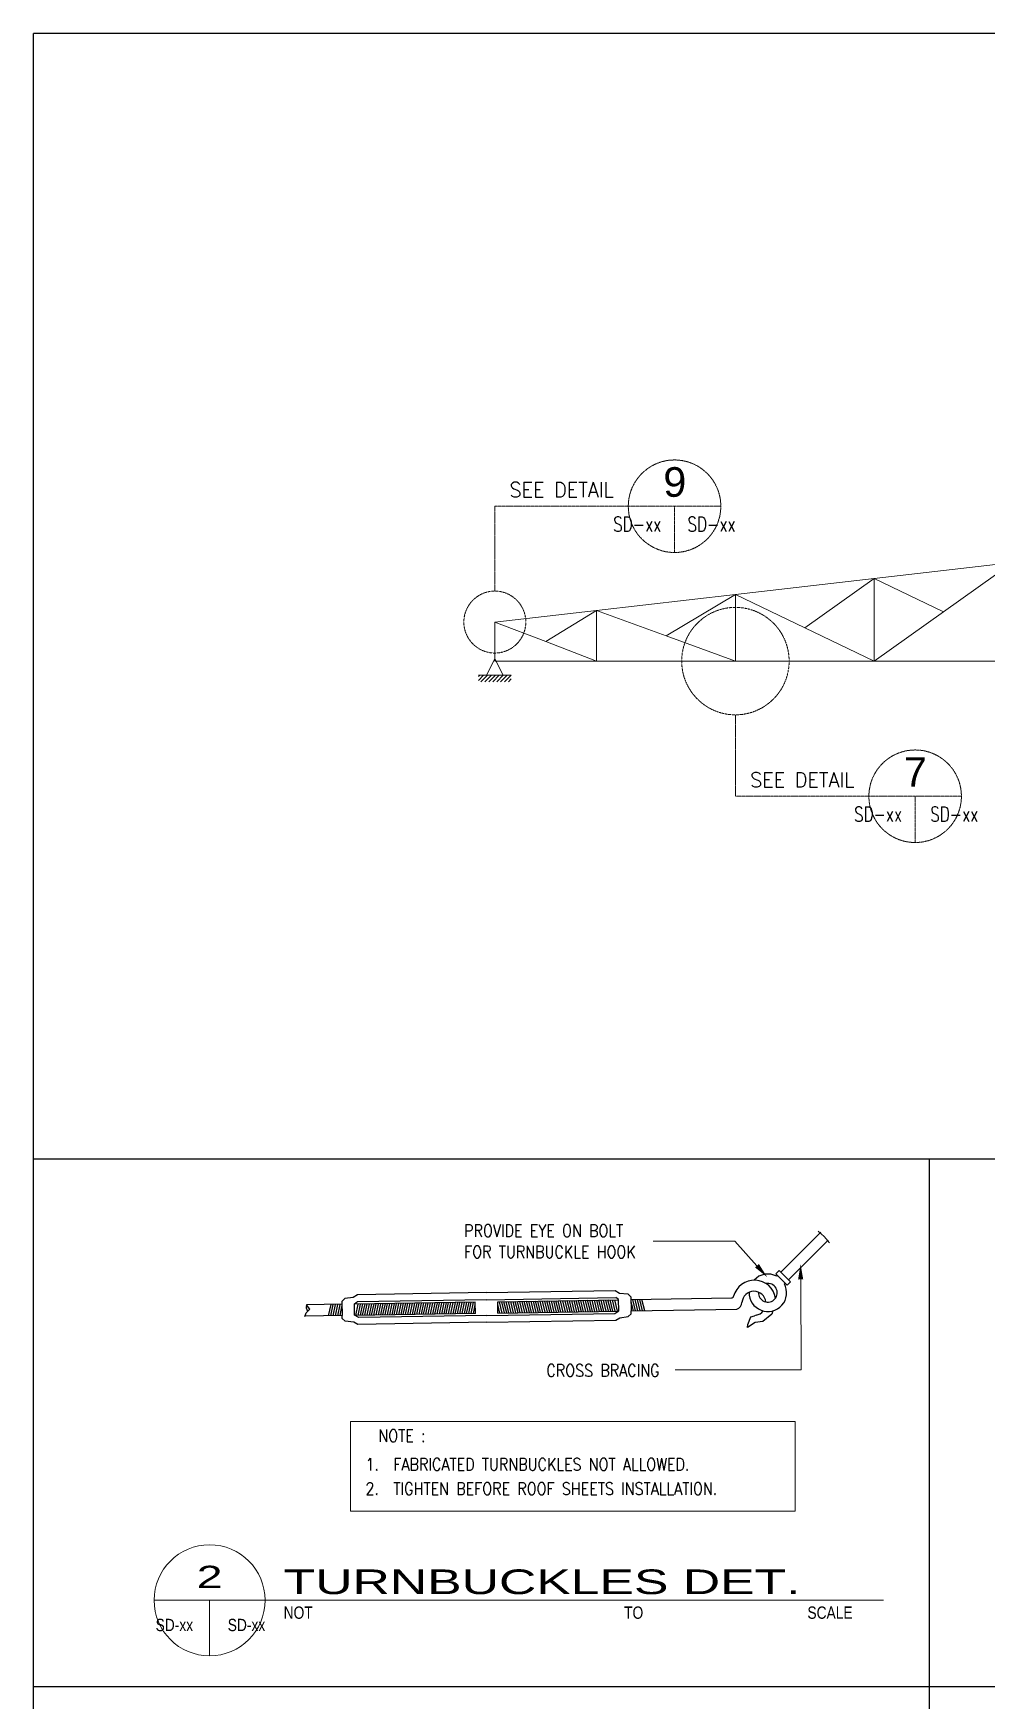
# Model space of a CAD drawing. Header units: millimetres. Extents: x -14320 to 437400, y -59080 to 73710.
# Drawn here: x -14320 to -2726, y -34225 to -13951 of the extents above; entities that cross this region are included whole.
import ezdxf
from ezdxf.enums import TextEntityAlignment as Align

# ---------------------------------------------------------------- set-up
doc = ezdxf.new("R2010")
doc.units = ezdxf.units.MM
doc.header["$LTSCALE"] = 10
doc.header["$MEASUREMENT"] = 0
doc.linetypes.add('HIDDEN', pattern=[0.375, 0.25, -0.125])
doc.linetypes.add('PHANTOM2', pattern=[1.25, 0.625, -0.125, 0.125, -0.125, 0.125, -0.125])
doc.layers.add('8', color=8, linetype='Continuous')
doc.layers.add('ANG', color=5, linetype='Continuous')
for name, color, linetype, lineweight in [('GRID', 9, 'Continuous', 5), ('HATCH', 8, 'Continuous', 5), ('S-Anno-Symb', 143, 'PHANTOM2', 13), ('S-DETL-LW35', 3, 'Continuous', 9), ('TEXT', 2, 'Continuous', 20)]:
    doc.layers.add(name, color=color, linetype=linetype, lineweight=lineweight)
doc.styles.add('1', font='simplex.shx', dxfattribs={"width": 0.85, "height": 40})
doc.styles.add('2', font='simplex.shx', dxfattribs={"width": 0.95, "height": 40})
doc.styles.add('SHEETNAME', font='simplex.shx', dxfattribs={"width": 0.75, "height": 200})
doc.styles.add('TITLE1', font='HELV.shx', dxfattribs={"height": 500})
doc.styles.add('TITLE2', font='HELV.shx', dxfattribs={"height": 400})

# ---------------------------------------------------------------- blocks, each defined once
blk = doc.blocks.new('A$C6A696F9A')
at = {"layer": 'TEXT', "linetype": 'Continuous'}
h = blk.add_hatch(dxfattribs=at)
h.set_pattern_fill('_USER', color=1, scale=30, angle=45, style=0, pattern_type=0)
h.set_pattern_definition([(45, (-9801.517, -149.584), (-21.2132, 21.2132), [])])
h.paths.add_polyline_path([(178, -223), (178, -152), (-178, -152), (-178, -223)])
blk.add_line((-178, -152), (178, -152), dxfattribs=at)
blk.add_lwpolyline([(89, -152), (0, 25), (-89, -152)], close=True, dxfattribs=at)
blk = doc.blocks.new('See_Det_Rt')
at = {"layer": 'S-Anno-Symb', "color": 1}
for p, q in [((-625, 0), (-2429, 0)), ((-625, 0), (625, 0)), ((0, 0), (0, -625))]:
    blk.add_line(p, q, dxfattribs=at)
blk.add_circle((0, 0), 625, dxfattribs=at)
at = {"layer": 'S-Anno-Symb', "linetype": 'Continuous', "style": '2', "width": 0.95}
blk.add_text('SEE DETAIL', height=200, dxfattribs=at).set_placement((-1526, 123), align=Align.CENTER)
at = {"layer": 'S-Anno-Symb', "color": 5, "linetype": 'Continuous', "style": 'TITLE2'}
blk.add_attdef('DRWBLK', text='', height=400, dxfattribs=at).set_placement((3, 128), align=Align.CENTER)
at = {"layer": 'S-Anno-Symb', "linetype": 'Continuous', "style": 'SHEETNAME', "width": 0.75}
for tag, p in [('REFNO', (-434, -341)), ('SHTNO', (409, -341))]:
    blk.add_attdef(tag, text='', height=200, dxfattribs=at).set_placement(p, align=Align.CENTER)

msp = doc.modelspace()

# ---------------------------------------------------------------- linework, layer by layer
at = {"color": 2, "linetype": 'Continuous'}
for p, q in [((-4743.2, -28528.5), (-5229.3, -29015.4)), ((-4655.4, -28625.1), (-5137, -29107.5)), ((-5250.6, -28994.1), (-5290.5, -29034.1)), ((-5290.5, -29034.1), (-5151.2, -29173.2)), ((-5269.2, -29055.4), (-5278.3, -29064.5)), ((-5250.6, -28994.1), (-5111.3, -29133.2)), ((-5176.9, -29147.5), (-5186.1, -29156.6)), ((-5111.3, -29133.2), (-5151.2, -29173.2)), ((-8946.6, -29379), (-10415.7, -29403)), ((-8809.6, -29349.3), (-10381, -29374.9)), ((-8811, -29263.3), (-10377, -29288.9)), ((-8944.3, -29516.5), (-8946.6, -29379)), ((-8811, -29263.3), (-7244.9, -29237.8)), ((-8809.6, -29349.3), (-7238.1, -29323.6)), ((-8671.6, -29374.5), (-7202.5, -29350.6)), ((-8669.4, -29512), (-8671.6, -29374.5)), ((-7051, -29348.1), (-5829.6, -29328.2)), ((-10564.9, -29542.9), (-11018.4, -29550.3)), ((-10567.3, -29405.5), (-10999.5, -29412.5)), ((-10728.9, -29545.6), (-10699.8, -29407.6)), ((-10701.4, -29545.2), (-10672.4, -29407.2)), ((-10673.9, -29544.7), (-10644.9, -29406.7)), ((-10646.4, -29544.3), (-10617.4, -29406.3)), ((-10618.9, -29543.8), (-10589.9, -29405.8)), ((-10590.7, -29543.4), (-10566.8, -29430)), ((-10564.7, -29556.2), (-10564.9, -29542.9)), ((-8944.3, -29516.5), (-10410.3, -29540.4)), ((-8806.4, -29541.8), (-10362.8, -29567.1)), ((-8806.4, -29541.8), (-7250.1, -29516.4)), ((-8805.1, -29623.8), (-7234.8, -29599.5)), ((-8669.4, -29512), (-7203.4, -29488.1)), ((-7048.8, -29485.6), (-5764.7, -29464.6)), ((-5632, -29652.1), (-5593.6, -29556.4)), ((-5593.6, -29556.4), (-5548.5, -29545.3)), ((-5338.6, -29527), (-5447.5, -29614.5)), ((-5326.9, -29485.5), (-5338.6, -29527)), ((-8805.1, -29623.8), (-10375.3, -29650.7)), ((-5541.8, -29627.7), (-5634.8, -29686.5)), ((-5634.8, -29686.5), (-5632, -29652.1)), ((-5447.5, -29614.5), (-5541.9, -29627.8))]:
    msp.add_line(p, q, dxfattribs=at)
at = {"color": 1, "linetype": 'Continuous'}
for p, q in [((-10095.6, -29535.3), (-10066.6, -29397.3)), ((-10068.1, -29534.8), (-10039.1, -29396.8)), ((-10040.6, -29534.4), (-10011.6, -29396.4)), ((-10013.2, -29533.9), (-9984.1, -29395.9)), ((-9985.7, -29533.5), (-9956.6, -29395.5)), ((-9958.2, -29533), (-9929.1, -29395)), ((-9930.7, -29532.6), (-9901.6, -29394.6)), ((-9903.2, -29532.1), (-9874.2, -29394.1)), ((-9875.7, -29531.7), (-9846.7, -29393.7)), ((-9848.2, -29531.2), (-9819.2, -29393.3)), ((-9820.7, -29530.8), (-9791.7, -29392.8)), ((-9793.2, -29530.3), (-9764.2, -29392.4)), ((-9765.7, -29529.9), (-9736.7, -29391.9)), ((-9738.2, -29529.4), (-9709.2, -29391.5)), ((-9710.7, -29529), (-9681.7, -29391)), ((-9683.2, -29528.6), (-9654.2, -29390.6)), ((-9655.7, -29528.1), (-9626.7, -29390.1)), ((-9628.2, -29527.7), (-9599.2, -29389.7)), ((-9600.7, -29527.2), (-9571.7, -29389.2)), ((-9573.2, -29526.8), (-9544.2, -29388.8)), ((-9545.7, -29526.3), (-9516.7, -29388.3)), ((-9518.2, -29525.9), (-9489.2, -29387.9)), ((-9490.7, -29525.4), (-9461.7, -29387.4)), ((-9463.2, -29525), (-9434.2, -29387)), ((-9435.7, -29524.5), (-9406.7, -29386.5)), ((-9408.2, -29524.1), (-9379.2, -29386.1)), ((-9380.7, -29523.6), (-9351.7, -29385.6)), ((-9353.2, -29523.2), (-9324.2, -29385.2)), ((-9325.7, -29522.7), (-9296.7, -29384.7)), ((-9298.2, -29522.3), (-9269.2, -29384.3)), ((-9270.8, -29521.8), (-9241.7, -29383.8)), ((-9243.3, -29521.4), (-9214.2, -29383.4)), ((-9215.8, -29520.9), (-9186.7, -29382.9)), ((-9188.3, -29520.5), (-9159.2, -29382.5)), ((-9160.8, -29520), (-9131.8, -29382)), ((-9133.3, -29519.6), (-9104.3, -29381.6)), ((-9105.8, -29519.1), (-9076.8, -29381.1)), ((-9078.3, -29518.7), (-9049.3, -29380.7)), ((-9050.8, -29518.2), (-9021.8, -29380.2)), ((-9023.3, -29517.8), (-8994.3, -29379.8)), ((-8995.8, -29517.3), (-8966.8, -29379.3)), ((-8618, -29511.2), (-8651.5, -29374.2)), ((-8590.5, -29510.7), (-8624, -29373.8)), ((-8563, -29510.3), (-8596.5, -29373.3)), ((-8535.5, -29509.8), (-8569, -29372.9)), ((-8508, -29509.4), (-8541.5, -29372.4)), ((-8480.5, -29508.9), (-8514, -29372)), ((-8453, -29508.5), (-8486.5, -29371.5)), ((-8425.5, -29508), (-8459, -29371.1)), ((-8398, -29507.6), (-8431.5, -29370.6)), ((-8370.5, -29507.1), (-8404, -29370.2)), ((-8343, -29506.7), (-8376.5, -29369.7)), ((-8315.5, -29506.2), (-8349, -29369.3)), ((-8288, -29505.8), (-8321.5, -29368.8)), ((-8260.5, -29505.3), (-8294, -29368.4)), ((-8233, -29504.9), (-8266.5, -29367.9)), ((-8205.5, -29504.4), (-8239, -29367.5)), ((-8178, -29504), (-8211.5, -29367)), ((-8150.5, -29503.5), (-8184, -29366.6)), ((-8123, -29503.1), (-8156.5, -29366.1)), ((-8095.5, -29502.6), (-8129, -29365.7)), ((-8068, -29502.2), (-8101.5, -29365.2)), ((-8040.5, -29501.8), (-8074, -29364.8)), ((-8013.1, -29501.3), (-8046.6, -29364.3)), ((-7985.6, -29500.9), (-8019.1, -29363.9)), ((-7958.1, -29500.4), (-7991.6, -29363.4)), ((-7930.6, -29500), (-7964.1, -29363)), ((-7903.1, -29499.5), (-7936.6, -29362.5)), ((-7875.6, -29499.1), (-7909.1, -29362.1)), ((-7848.1, -29498.6), (-7881.6, -29361.6)), ((-7820.6, -29498.2), (-7854.1, -29361.2)), ((-7793.1, -29497.7), (-7826.6, -29360.7)), ((-7765.6, -29497.3), (-7799.1, -29360.3)), ((-7738.1, -29496.8), (-7771.6, -29359.8)), ((-7710.6, -29496.4), (-7744.1, -29359.4)), ((-7683.1, -29495.9), (-7716.6, -29358.9)), ((-7655.6, -29495.5), (-7689.1, -29358.5)), ((-7628.1, -29495), (-7661.6, -29358)), ((-7600.6, -29494.6), (-7634.1, -29357.6)), ((-7573.1, -29494.1), (-7606.6, -29357.2)), ((-7545.6, -29493.7), (-7579.1, -29356.7)), ((-7518.1, -29493.2), (-7551.6, -29356.3)), ((-7490.6, -29492.8), (-7524.1, -29355.8)), ((-7463.1, -29492.3), (-7496.6, -29355.4)), ((-7435.6, -29491.9), (-7469.1, -29354.9)), ((-7408.1, -29491.4), (-7441.6, -29354.5)), ((-7380.6, -29491), (-7414.1, -29354)), ((-7353.1, -29490.5), (-7386.6, -29353.6)), ((-7325.6, -29490.1), (-7359.1, -29353.1)), ((-7298.1, -29489.6), (-7331.6, -29352.7)), ((-7270.7, -29489.2), (-7304.2, -29352.2)), ((-7243.2, -29488.7), (-7276.7, -29351.8)), ((-7215.7, -29488.3), (-7249.2, -29351.3)), ((-7023.1, -29485.2), (-7050.6, -29372.7)), ((-6994.9, -29484.7), (-7028.4, -29347.7)), ((-6967.4, -29484.2), (-7000.9, -29347.3)), ((-6939.9, -29483.8), (-6973.4, -29346.8)), ((-6912.4, -29483.3), (-6945.9, -29346.4)), ((-6884.9, -29482.9), (-6918.4, -29345.9)), ((-10398.1, -29540.2), (-10369.1, -29402.2)), ((-10370.6, -29539.8), (-10341.6, -29401.8)), ((-10343.1, -29539.3), (-10314.1, -29401.3)), ((-10315.6, -29538.9), (-10286.6, -29400.9)), ((-10288.1, -29538.4), (-10259.1, -29400.4)), ((-10260.6, -29538), (-10231.6, -29400)), ((-10233.1, -29537.5), (-10204.1, -29399.5)), ((-10205.6, -29537.1), (-10176.6, -29399.1)), ((-10178.1, -29536.6), (-10149.1, -29398.6)), ((-10150.6, -29536.2), (-10121.6, -29398.2)), ((-10123.1, -29535.7), (-10094.1, -29397.7)), ((-8968.3, -29516.9), (-8946.1, -29411.2)), ((-8645.5, -29511.6), (-8671.1, -29406.7)), ((-7048.6, -29498.8), (-7048.8, -29485.6))]:
    msp.add_line(p, q, dxfattribs=at)
at = {"color": 2, "linetype": 'Continuous'}
for points in [[(-10377, -29288.9), (-10428.8, -29321.8), (-10531.6, -29336), (-10567.7, -29371.4), (-10565, -29542.9)], [(-10362.8, -29567.1), (-10413.5, -29538.6), (-10415.8, -29399.8), (-10381, -29374.9)], [(-7250.1, -29516.4), (-7200.3, -29486.2), (-7202.6, -29347.3), (-7238.1, -29323.6)], [(-7244.9, -29237.8), (-7192.1, -29269), (-7088.9, -29279.8), (-7051.7, -29314), (-7048.7, -29485.6)], [(-11018.2, -29552.4), (-11002.8, -29507.6), (-10957.7, -29462.4), (-10999.4, -29411.8), (-11003.8, -29447.8), (-10984.6, -29486.8)], [(-10375.3, -29650.7), (-10423.9, -29622.1), (-10527.1, -29611.2), (-10564.3, -29577), (-10564.7, -29556.2)], [(-7234.8, -29599.5), (-7187.2, -29569.3), (-7084.4, -29555), (-7048.3, -29519.6), (-7048.6, -29498.8)], [(-5529, -29537.8), (-5548.5, -29545.3)]]:
    msp.add_lwpolyline(points, dxfattribs=at)
for centre, radius, start, end in [((-5550.9, -29372.6), 260.7, 9.15461, 165.54447), ((-5386.7, -29265.3), 228.1, 178.4812, 28.44836), ((-5386.7, -29265.3), 228.1, 61.65146, 137.74897), ((-5386.7, -29265.3), 114.1, 176.30808, 101.54665), ((-5830, -29300.7), 27.5, 270.93472, 345.54447), ((-5799.7, -29373.3), 97.8, 290.94939, 355.21382), ((-5556.1, -29393.7), 146.7, 6.57765, 175.21382), ((-5556.1, -29393.7), 163, 259.78066, 259.97277), ((-5556.1, -29393.7), 146.7, 280.65766, 320.73735)]:
    msp.add_arc(centre, radius, start, end, dxfattribs=at)
at = {"layer": 'ANG'}
for p, q in [((-14320.3, -55144.7), (-14320.3, -13950.6)), ((36179.7, -13950.6), (-14320.3, -13950.6)), ((-14320.3, -27635), (36179.7, -27635)), ((-3420.3, -55144.7), (-3420.3, -27635)), ((-14320.3, -34052.2), (36179.7, -34052.2))]:
    msp.add_line(p, q, dxfattribs=at)
at = {"layer": 'GRID', "color": 8}
for p, q in [((-5787.2, -28637.6), (-6783.4, -28637.6)), ((-5519.3, -28936.5), (-5787.2, -28637.6)), ((-4988.1, -29103.5), (-4982.4, -30201.2)), ((-4982.4, -30201.2), (-6515, -30201.2))]:
    msp.add_line(p, q, dxfattribs=at)
for points in [[(-5496, -28915.6), (-5542.6, -28957.3), (-5394.2, -29076.1)], [(-5019.4, -29103.7), (-4956.9, -29103.3), (-4989.1, -28916)]]:
    msp.add_solid(points, dxfattribs=at)
at = {"layer": 'HATCH', "color": 2, "linetype": 'Continuous'}
msp.add_lwpolyline([(-4774.3, -28514.8), (-4701.7, -28581.6), (-4637.2, -28659.6)], dxfattribs=at)
at = {"layer": 'S-Anno-Symb', "color": 1}
for p, q in [((-8707.7, -20732.8), (-8707.7, -19700.9)), ((-5781.7, -22237.2), (-5781.7, -23227.4))]:
    msp.add_line(p, q, dxfattribs=at)
at = {"layer": 'S-Anno-Symb', "linetype": 'HIDDEN'}
for centre, radius in [((-8707.7, -21109.4), 376.6), ((-5781.7, -21584.1), 653.1)]:
    msp.add_circle(centre, radius, dxfattribs=at)
at = {"layer": 'S-DETL-LW35'}
for p, q in [((-4094.2, -20578.4), (-2406.7, -20384.2)), ((-3250.4, -20984.2), (-2406.7, -20384.2)), ((-5781.7, -20772.6), (-4094.2, -20578.4)), ((-4937.9, -21178.4), (-4094.2, -20578.4)), ((-4094.2, -20578.4), (-3250.4, -20984.2)), ((-4094.2, -20578.4), (-4094.2, -21584.1)), ((-7469.2, -20966.8), (-5781.7, -20772.6)), ((-6625.4, -21275.5), (-5781.7, -20772.6)), ((-5781.7, -20772.6), (-4937.9, -21178.4)), ((-5781.7, -20772.6), (-5781.7, -21584.1)), ((-8707.7, -21109.4), (-7469.2, -20966.8)), ((-8088.5, -21346.7), (-7469.2, -20966.8)), ((-7469.2, -20966.8), (-6625.4, -21275.5)), ((-7469.2, -20966.8), (-7469.2, -21584.1)), ((-4094.2, -21584.1), (-3250.4, -20984.2)), ((-8707.7, -21109.4), (-8088.5, -21346.7)), ((-8707.7, -21109.4), (-8707.7, -21584.1)), ((-6625.4, -21275.5), (-5781.7, -21584.1)), ((-4937.9, -21178.4), (-4094.2, -21584.1)), ((-8088.5, -21346.7), (-7469.2, -21584.1)), ((-7469.2, -21584.1), (-8707.8, -21584.1)), ((-5781.7, -21584.1), (-7469.2, -21584.1)), ((-4094.2, -21584.1), (-5781.7, -21584.1)), ((-2406.7, -21584.1), (-4094.2, -21584.1))]:
    msp.add_line(p, q, dxfattribs=at)
at = {"layer": 'TEXT', "color": 8}
for p, q in [((-12851.4, -33004.6), (-3981.5, -33004.6)), ((-12176.4, -33004.6), (-12176.4, -33679.6))]:
    msp.add_line(p, q, dxfattribs=at)
at = {"layer": 'TEXT', "color": 1}
msp.add_lwpolyline([(-10464.1, -31920.7), (-5056.4, -31920.7), (-5056.4, -30830.9), (-10464.1, -30830.9)], close=True, dxfattribs=at)
at = {"layer": 'TEXT', "color": 8}
msp.add_circle((-12176.4, -33004.6), 675, dxfattribs=at)

# ---------------------------------------------------------------- block references
at = {"layer": '8', "xscale": 1.125, "yscale": 1.125, "zscale": 1.125}
msp.add_blockref('A$C6A696F9A', (-8707.7, -21584.1), dxfattribs=at)
at = {"layer": 'S-Anno-Symb'}
ref = msp.add_blockref('See_Det_Rt', (-6521.9, -19700.9), dxfattribs=dict(at, xscale=0.9000000001396984, yscale=0.9000000001396984, zscale=0.9000000001396984))
ref.add_attrib('DRWBLK', '9', dxfattribs={"color": 5, "linetype": 'Continuous', "height": 360, "style": 'TITLE2'}).set_placement((-6518.7, -19586), align=Align.CENTER)
ref.add_attrib('REFNO', 'SD-xx', dxfattribs={"linetype": 'Continuous', "height": 180, "style": 'SHEETNAME', "width": 0.75}).set_placement((-6975.9, -20008.2), align=Align.CENTER)
ref.add_attrib('SHTNO', 'SD-xx', dxfattribs={"linetype": 'Continuous', "height": 180, "style": 'SHEETNAME', "width": 0.75}).set_placement((-6072.4, -20008.2), align=Align.CENTER)
ref = msp.add_blockref('See_Det_Rt', (-3595.8, -23227.4), dxfattribs=dict(at, xscale=0.9000000001396984, yscale=0.9000000001396984, zscale=0.9000000001396984))
ref.add_attrib('DRWBLK', '7', dxfattribs={"color": 5, "linetype": 'Continuous', "height": 360, "style": 'TITLE2'}).set_placement((-3592.7, -23112.5), align=Align.CENTER)
ref.add_attrib('REFNO', 'SD-xx', dxfattribs={"linetype": 'Continuous', "height": 180, "style": 'SHEETNAME', "width": 0.75}).set_placement((-4047.8, -23534.7), align=Align.CENTER)
ref.add_attrib('SHTNO', 'SD-xx', dxfattribs={"linetype": 'Continuous', "height": 180, "style": 'SHEETNAME', "width": 0.75}).set_placement((-3120.1, -23534.7), align=Align.CENTER)

# ---------------------------------------------------------------- texts
at = {"layer": 'TEXT', "color": 2, "linetype": 'Continuous', "style": '1', "width": 0.85}
for s, p in [('PROVIDE EYE ON BOLT', (-9081, -28585.5)), ('FOR TURNBUCKLE HOOK', (-9081, -28843.2)), ('CROSS BRACING', (-8081.1, -30284.7))]:
    msp.add_text(s, height=150, dxfattribs=at).set_placement(p)
at = {"layer": 'TEXT', "color": 4, "style": '1', "width": 0.85}
msp.add_text('NOTE :', height=150, dxfattribs=at).set_placement((-9837, -31078.7), align=Align.CENTER)
at = {"layer": 'TEXT', "color": 2, "style": '1', "width": 0.85}
for s, p in [('1.  FABRICATED TURNBUCKLES NOT ALLOWED.', (-10281, -31426)), ('2.  TIGHTEN BEFORE ROOF SHEETS INSTALLATION.', (-10281, -31722))]:
    msp.add_text(s, height=150, dxfattribs=at).set_placement(p)
at = {"layer": 'TEXT', "color": 5, "style": 'TITLE1', "width": 1.5}
msp.add_text('2', height=270, dxfattribs=at).set_placement((-12176.4, -32854.6), align=Align.CENTER)
msp.add_text('TURNBUCKLES DET.', height=300, dxfattribs=at).set_placement((-11276.4, -32929.6))
at = {"layer": 'TEXT', "style": 'TITLE2', "width": 0.8}
for s, p in [('SD-xx', (-12605.3, -33379.6)), ('SD-xx', (-11728, -33379.6)), ('TO', (-7019, -33229.6))]:
    msp.add_text(s, height=150, dxfattribs=at).set_placement(p, align=Align.CENTER)
msp.add_text('NOT', height=150, dxfattribs=at).set_placement((-11276.4, -33229.6))
msp.add_text('SCALE', height=150, dxfattribs=at).set_placement((-4356.5, -33229.6), align=Align.RIGHT)

doc.saveas('drawing.dxf')
